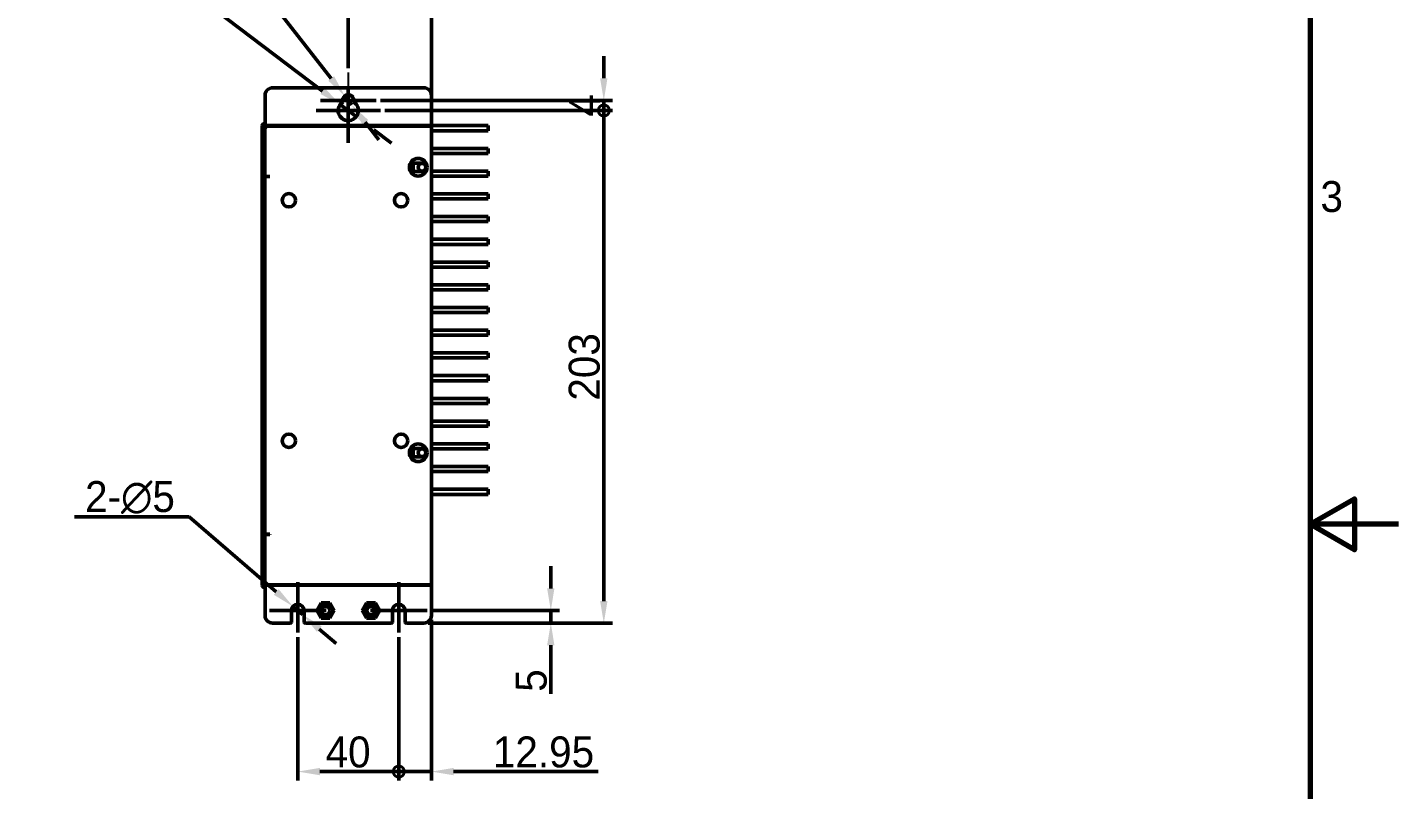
# Model space of a CAD drawing. Header units: millimetres. Extents: x 0 to 1863, y -9 to 1040.
# Drawn here: x 927 to 1470, y 415 to 717 of the extents above; entities that cross this region are included whole.
import ezdxf

# ---------------------------------------------------------------- set-up
doc = ezdxf.new("R2010")
doc.units = ezdxf.units.MM
doc.header["$LTSCALE"] = 3.5
doc.layers.get('0').update_dxf_attribs({"lineweight": 25})
for name, color, linetype, lineweight in [('경계(ISO)', 7, 'Continuous', 70), ('외형선(ISO)', 7, 'Continuous', 50), ('제목(ISO)', 7, 'Continuous', 50)]:
    doc.layers.add(name, color=color, linetype=linetype, lineweight=lineweight)
doc.layers.add('중심 표식(ISO)', color=3, linetype='Continuous', lineweight=25, true_color=0x00ff00)
doc.styles.get("Standard").update_dxf_attribs({"font": ''})
doc.styles.add('레이블 텍스트 (ISO)', font='')
doc.styles.get('Standard').set_extended_font_data('Gulim')
doc.styles.get('레이블 텍스트 (ISO)').set_extended_font_data('Gulim')
doc.dimstyles.new('기본값 (ISO)', dxfattribs={"dimscale": 3.5, "dimtxt": 3.5, "dimasz": 2.5, "dimexe": 1, "dimexo": 0.5, "dimgap": 0.4, "dimtad": 1, "dimtoh": 1, "dimdsep": 46, "dimtxsty": '레이블 텍스트 (ISO)', "dimcen": 0.09, "dimdle": 10, "dimclrd": 256, "dimclre": 256, "dimclrt": 6, "dimazin": 2, "dimtfac": 0.714286, "dimtmove": 0, "dimatfit": 3, "dimfxl": 1, "dimtolj": 1, "dimtzin": 0, "dimlwd": -1, "dimlwe": -1, "dimarcsym": 0})

# ---------------------------------------------------------------- blocks, each defined once
blk = doc.blocks.new('경계 Default Border')
at = {"layer": '경계(ISO)', "flags": 128}
for points in [[(10, 10), (10, 287), (410, 287), (410, 10), (10, 10)], [(420, 148.5), (410, 148.5), (415, 151.39), (415, 145.61), (410, 148.5)]]:
    blk.add_lwpolyline(points, dxfattribs=at)
at = {"layer": '경계(ISO)', "insert": (411.16, 183.79), "char_height": 3.5, "attachment_point": 7}
blk.add_mtext('3', dxfattribs=at)
blk = doc.blocks.new('*D19')
at = {"layer": 'Defpoints', "color": 0}
for p in [(1085.27, 485.62), (1134.23, 485.62), (1083.97, 480.62)]:
    blk.add_point(p, dxfattribs=at)
at = {"layer": '제목(ISO)'}
for p, q in [((1134.23, 494.37), (1134.23, 503.12)), ((1087.02, 485.62), (1137.73, 485.62)), ((1134.23, 480.62), (1134.23, 485.62)), ((1085.72, 480.62), (1137.73, 480.62)), ((1134.23, 471.87), (1134.23, 452.67))]:
    blk.add_line(p, q, dxfattribs=at)
for points in [[(1132.77, 494.37), (1135.68, 494.37), (1134.23, 485.62)], [(1135.68, 471.87), (1132.77, 471.87), (1134.23, 480.62)]]:
    blk.add_solid(points, dxfattribs=at)
at = {"layer": '제목(ISO)', "color": 0, "insert": (1126.55, 457.9), "char_height": 12.25, "attachment_point": 5, "rotation": 90, "style": '레이블 텍스트 (ISO)'}
blk.add_mtext('\\A1;5', dxfattribs=at)
blk = doc.blocks.new('_DotSmall')
at = {"color": 0, "linetype": 'ByBlock', "const_width": 0.5}
blk.add_lwpolyline([(-0.0625, 0, 1), (0.0625, 0, 1)], format="xyb", close=True, dxfattribs=at)
blk = doc.blocks.new('*D20')
at = {"layer": 'Defpoints', "color": 0}
for p in [(1066.77, 683.62), (1155.23, 683.62), (1083.97, 480.62)]:
    blk.add_point(p, dxfattribs=at)
at = {"layer": '제목(ISO)'}
for p, q in [((1068.52, 683.62), (1158.73, 683.62)), ((1155.23, 489.37), (1155.23, 683.62)), ((1085.72, 480.62), (1158.73, 480.62))]:
    blk.add_line(p, q, dxfattribs=at)
blk.add_solid([(1153.77, 489.37), (1156.68, 489.37), (1155.23, 480.62)], dxfattribs=at)
at = {"layer": '제목(ISO)', "linetype": 'ByBlock', "xscale": 8.75, "yscale": 8.75, "zscale": 8.75, "rotation": 90}
blk.add_blockref('_DotSmall', (1155.23, 683.62), dxfattribs=at)
at = {"layer": '제목(ISO)', "color": 0, "insert": (1147.55, 582.09), "char_height": 12.25, "attachment_point": 5, "rotation": 90, "style": '레이블 텍스트 (ISO)'}
blk.add_mtext('\\A1;203', dxfattribs=at)
blk = doc.blocks.new('*D21')
at = {"layer": 'Defpoints', "color": 0}
for p in [(1065.02, 687.62), (1155.23, 687.62), (1066.77, 683.62)]:
    blk.add_point(p, dxfattribs=at)
at = {"layer": '제목(ISO)'}
for p, q in [((1155.23, 696.37), (1155.23, 705.12)), ((1066.77, 687.62), (1158.73, 687.62)), ((1155.23, 683.62), (1155.23, 687.62)), ((1068.52, 683.62), (1158.73, 683.62)), ((1155.23, 683.62), (1155.23, 674.87))]:
    blk.add_line(p, q, dxfattribs=at)
blk.add_solid([(1153.77, 696.37), (1156.68, 696.37), (1155.23, 687.62)], dxfattribs=at)
at = {"layer": '제목(ISO)', "linetype": 'ByBlock', "xscale": 8.75, "yscale": 8.75, "zscale": 8.75, "rotation": 90}
blk.add_blockref('_DotSmall', (1155.23, 683.62), dxfattribs=at)
at = {"layer": '제목(ISO)', "color": 0, "insert": (1147.54, 685.62), "char_height": 12.25, "attachment_point": 5, "rotation": 90, "style": '레이블 텍스트 (ISO)'}
blk.add_mtext('\\A1;4', dxfattribs=at)
blk = doc.blocks.new('*D22')
at = {"layer": 'Defpoints', "color": 0}
for p in [(1034.02, 476.87), (1074.02, 476.87), (1074.02, 421.84)]:
    blk.add_point(p, dxfattribs=at)
at = {"layer": '제목(ISO)'}
for p, q in [((1034.02, 475.12), (1034.02, 418.34)), ((1074.02, 475.12), (1074.02, 418.34)), ((1042.77, 421.84), (1074.02, 421.84))]:
    blk.add_line(p, q, dxfattribs=at)
blk.add_solid([(1042.77, 423.3), (1042.77, 420.38), (1034.02, 421.84)], dxfattribs=at)
at = {"layer": '제목(ISO)', "linetype": 'ByBlock', "xscale": 8.75, "yscale": 8.75, "zscale": 8.75}
blk.add_blockref('_DotSmall', (1074.02, 421.84), dxfattribs=at)
at = {"layer": '제목(ISO)', "color": 0, "insert": (1053.95, 429.53), "char_height": 12.25, "attachment_point": 5, "style": '레이블 텍스트 (ISO)'}
blk.add_mtext('\\A1;40', dxfattribs=at)
blk = doc.blocks.new('*D23')
at = {"layer": 'Defpoints', "color": 0}
for p in [(1086.97, 483.62), (1074.02, 476.87), (1086.97, 421.84)]:
    blk.add_point(p, dxfattribs=at)
at = {"layer": '제목(ISO)'}
for p, q in [((1086.97, 481.87), (1086.97, 418.34)), ((1074.02, 475.12), (1074.02, 418.34)), ((1074.02, 421.84), (1065.27, 421.84)), ((1074.02, 421.84), (1086.97, 421.84)), ((1095.72, 421.84), (1153.05, 421.84))]:
    blk.add_line(p, q, dxfattribs=at)
blk.add_solid([(1095.72, 423.3), (1095.72, 420.38), (1086.97, 421.84)], dxfattribs=at)
at = {"layer": '제목(ISO)', "linetype": 'ByBlock', "xscale": 8.75, "yscale": 8.75, "zscale": 8.75}
blk.add_blockref('_DotSmall', (1074.02, 421.84), dxfattribs=at)
at = {"layer": '제목(ISO)', "color": 0, "insert": (1131.35, 429.54), "char_height": 12.25, "attachment_point": 5, "style": '레이블 텍스트 (ISO)'}
blk.add_mtext('\\A1;12.95', dxfattribs=at)
blk = doc.blocks.new('*D24')
at = {"layer": 'Defpoints', "color": 0}
for p in [(1086.97, 733.62), (1054.02, 698.62), (1086.97, 677.42)]:
    blk.add_point(p, dxfattribs=at)
at = {"layer": '제목(ISO)'}
for p, q in [((1054.02, 700.37), (1054.02, 737.12)), ((1062.77, 733.62), (1078.22, 733.62)), ((1086.97, 679.17), (1086.97, 737.12))]:
    blk.add_line(p, q, dxfattribs=at)
for points in [[(1062.77, 735.08), (1062.77, 732.16), (1054.02, 733.62)], [(1078.22, 732.16), (1078.22, 735.08), (1086.97, 733.62)]]:
    blk.add_solid(points, dxfattribs=at)
at = {"layer": '제목(ISO)', "color": 0, "insert": (1070.49, 741.3), "char_height": 12.25, "attachment_point": 5, "style": '레이블 텍스트 (ISO)'}
blk.add_mtext('\\A1;32.95', dxfattribs=at)
blk = doc.blocks.new('*D25')
at = {"layer": 'Defpoints', "color": 0}
for p in [(1052.64, 689.4), (1055.4, 685.85)]:
    blk.add_point(p, dxfattribs=at)
at = {"layer": '제목(ISO)'}
for p, q in [((963.32, 753.95), (1002.36, 753.95)), ((1047.26, 696.3), (1002.36, 753.95)), ((1055.4, 685.85), (1052.64, 689.4)), ((1060.78, 678.94), (1066.15, 672.04))]:
    blk.add_line(p, q, dxfattribs=at)
for points in [[(1046.11, 695.4), (1048.41, 697.2), (1052.64, 689.4)], [(1061.93, 679.84), (1059.63, 678.05), (1055.4, 685.85)]]:
    blk.add_solid(points, dxfattribs=at)
at = {"layer": '제목(ISO)', "color": 0, "insert": (982.14, 761.64), "char_height": 12.25, "attachment_point": 5, "style": '레이블 텍스트 (ISO)'}
blk.add_mtext('\\A1;∅4.5', dxfattribs=at)
blk = doc.blocks.new('*D26')
at = {"layer": 'Defpoints', "color": 0}
for p in [(1050.83, 686.03), (1057.21, 681.21)]:
    blk.add_point(p, dxfattribs=at)
at = {"layer": '제목(ISO)'}
for p, q in [((977.44, 723.35), (1001.49, 723.35)), ((1043.85, 691.31), (1001.49, 723.35)), ((1057.21, 681.21), (1050.83, 686.03)), ((1064.19, 675.93), (1071.17, 670.65))]:
    blk.add_line(p, q, dxfattribs=at)
for points in [[(1042.97, 690.15), (1044.73, 692.48), (1050.83, 686.03)], [(1065.07, 677.09), (1063.31, 674.77), (1057.21, 681.21)]]:
    blk.add_solid(points, dxfattribs=at)
at = {"layer": '제목(ISO)', "color": 0, "insert": (988.76, 731.03), "char_height": 12.25, "attachment_point": 5, "style": '레이블 텍스트 (ISO)'}
blk.add_mtext('\\A1;∅8', dxfattribs=at)
blk = doc.blocks.new('*D27')
at = {"layer": 'Defpoints', "color": 0}
for p in [(1032.12, 487.25), (1035.91, 483.99)]:
    blk.add_point(p, dxfattribs=at)
at = {"layer": '제목(ISO)'}
for p, q in [((945.58, 522.67), (990.96, 522.67)), ((1025.49, 492.96), (990.96, 522.67)), ((1035.91, 483.99), (1032.12, 487.25)), ((1042.55, 478.28), (1049.18, 472.58))]:
    blk.add_line(p, q, dxfattribs=at)
for points in [[(1024.54, 491.85), (1026.44, 494.07), (1032.12, 487.25)], [(1043.5, 479.39), (1041.6, 477.18), (1035.91, 483.99)]]:
    blk.add_solid(points, dxfattribs=at)
at = {"layer": '제목(ISO)', "color": 0, "insert": (967.57, 530.35), "char_height": 12.25, "attachment_point": 5, "style": '레이블 텍스트 (ISO)'}
blk.add_mtext('\\A1;\\fGulim|b0|i0;2-∅5', dxfattribs=at)

msp = doc.modelspace()

# ---------------------------------------------------------------- linework, layer by layer
at = {"layer": '외형선(ISO)'}
for p, q in [((1024.0692, 692.6218), (1083.9692, 692.6218)), ((1021.0692, 679.1218), (1021.0692, 689.6218)), ((1086.9692, 689.6218), (1086.9692, 679.1218)), ((1021.0692, 679.1218), (1021.0692, 677.6218)), ((1086.9692, 677.6218), (1086.9692, 679.1218)), ((1019.9692, 495.7218), (1019.9692, 677.5218)), ((1021.9692, 677.5218), (1020.9692, 677.5218)), ((1020.9692, 495.7218), (1020.9692, 677.5218)), ((1020.9692, 657.5218), (1020.9692, 676.4218)), ((1021.0692, 677.6218), (1086.9692, 677.6218)), ((1072.8075, 677.5218), (1021.9692, 677.5218)), ((1021.9692, 677.4218), (1085.4692, 677.4218)), ((1072.8075, 677.4218), (1072.8075, 677.6216)), ((1072.8075, 677.6216), (1074.4092, 677.6216)), ((1074.4092, 677.6216), (1074.4092, 677.4218)), ((1079.6692, 677.5218), (1074.4092, 677.5218)), ((1079.5692, 677.4218), (1079.7692, 677.6218)), ((1086.9692, 677.4218), (1085.4692, 677.4218)), ((1109.4692, 677.6218), (1086.9692, 677.6218)), ((1086.9692, 677.4218), (1086.9692, 495.8218)), ((1086.9692, 675.6218), (1109.4692, 675.6218)), ((1109.4692, 675.6218), (1109.4692, 677.6218)), ((1109.4692, 668.6218), (1086.9692, 668.6218)), ((1109.4692, 666.6218), (1109.4692, 668.6218)), ((1078.9692, 663.2869), (1078.9692, 663.2218)), ((1079.4692, 659.5218), (1079.4692, 662.7218)), ((1079.4692, 662.7218), (1083.9692, 662.7218)), ((1079.7692, 659.5218), (1079.7692, 662.7218)), ((1086.9692, 666.6218), (1109.4692, 666.6218)), ((1020.9692, 657.5218), (1022.9692, 657.5218)), ((1022.4692, 657.4218), (1020.9692, 657.4218)), ((1022.9692, 657.4218), (1022.4692, 657.4218)), ((1022.9692, 657.5218), (1022.9692, 657.4218)), ((1078.9692, 659.0218), (1078.9692, 658.9567)), ((1083.9692, 659.5218), (1079.4692, 659.5218)), ((1109.4692, 659.6218), (1086.9692, 659.6218)), ((1086.9692, 657.6218), (1109.4692, 657.6218)), ((1109.4692, 657.6218), (1109.4692, 659.6218)), ((1109.4692, 650.6218), (1086.9692, 650.6218)), ((1086.9692, 648.6218), (1109.4692, 648.6218)), ((1109.4692, 648.6218), (1109.4692, 650.6218)), ((1109.4692, 641.6218), (1086.9692, 641.6218)), ((1109.4692, 639.6218), (1109.4692, 641.6218)), ((1086.9692, 639.6218), (1109.4692, 639.6218)), ((1109.4692, 632.6218), (1086.9692, 632.6218)), ((1086.9692, 630.6218), (1109.4692, 630.6218)), ((1109.4692, 630.6218), (1109.4692, 632.6218)), ((1109.4692, 623.6218), (1086.9692, 623.6218)), ((1086.9692, 621.6218), (1109.4692, 621.6218)), ((1109.4692, 621.6218), (1109.4692, 623.6218)), ((1109.4692, 614.6218), (1086.9692, 614.6218)), ((1109.4692, 612.6218), (1109.4692, 614.6218)), ((1086.9692, 612.6218), (1109.4692, 612.6218)), ((1109.4692, 605.6218), (1086.9692, 605.6218)), ((1086.9692, 603.6218), (1109.4692, 603.6218)), ((1109.4692, 603.6218), (1109.4692, 605.6218)), ((1109.4692, 596.6218), (1086.9692, 596.6218)), ((1086.9692, 594.6218), (1109.4692, 594.6218)), ((1109.4692, 594.6218), (1109.4692, 596.6218)), ((1109.4692, 587.6218), (1086.9692, 587.6218)), ((1109.4692, 585.6218), (1109.4692, 587.6218)), ((1086.9692, 585.6218), (1109.4692, 585.6218)), ((1109.4692, 578.6218), (1086.9692, 578.6218)), ((1086.9692, 576.6218), (1109.4692, 576.6218)), ((1109.4692, 576.6218), (1109.4692, 578.6218)), ((1109.4692, 569.6218), (1086.9692, 569.6218)), ((1086.9692, 567.6218), (1109.4692, 567.6218)), ((1109.4692, 567.6218), (1109.4692, 569.6218)), ((1109.4692, 560.6218), (1086.9692, 560.6218)), ((1109.4692, 558.6218), (1109.4692, 560.6218)), ((1086.9692, 558.6218), (1109.4692, 558.6218)), ((1078.9692, 550.2869), (1078.9692, 550.2218)), ((1079.4692, 546.5218), (1079.4692, 549.7218)), ((1079.4692, 549.7218), (1083.9692, 549.7218)), ((1079.7692, 546.5218), (1079.7692, 549.7218)), ((1109.4692, 551.6218), (1086.9692, 551.6218)), ((1086.9692, 549.6218), (1109.4692, 549.6218)), ((1109.4692, 549.6218), (1109.4692, 551.6218)), ((1078.9692, 546.0218), (1078.9692, 545.9567)), ((1083.9692, 546.5218), (1079.4692, 546.5218)), ((1109.4692, 542.6218), (1086.9692, 542.6218)), ((1086.9692, 540.6218), (1109.4692, 540.6218)), ((1109.4692, 540.6218), (1109.4692, 542.6218)), ((1109.4692, 533.6218), (1086.9692, 533.6218)), ((1109.4692, 531.6218), (1109.4692, 533.6218)), ((1086.9692, 531.6218), (1109.4692, 531.6218)), ((1020.9692, 515.8218), (1022.4692, 515.8218)), ((1020.9692, 496.8218), (1020.9692, 515.7218)), ((1022.9692, 515.7218), (1020.9692, 515.7218)), ((1022.4692, 515.8218), (1022.9692, 515.8218)), ((1022.9692, 515.8218), (1022.9692, 515.7218)), ((1021.9692, 495.7218), (1020.9692, 495.7218)), ((1086.9692, 495.6218), (1021.0692, 495.6218)), ((1021.0692, 495.6218), (1021.0692, 494.1218)), ((1085.4692, 495.8218), (1021.9692, 495.8218)), ((1069.1892, 495.7218), (1021.9692, 495.7218)), ((1069.1359, 495.8218), (1069.2426, 495.6218)), ((1077.3692, 495.8218), (1077.3692, 495.6218)), ((1078.5192, 495.8218), (1078.5192, 495.6218)), ((1086.4692, 495.7218), (1078.5192, 495.7218)), ((1085.4692, 495.8218), (1086.9692, 495.8218)), ((1086.9692, 494.1218), (1086.9692, 495.6218)), ((1021.0692, 483.6218), (1021.0692, 494.1218)), ((1086.9692, 494.1218), (1086.9692, 483.6218)), ((1031.5192, 481.1218), (1031.5192, 485.6218)), ((1036.5192, 485.6218), (1036.5192, 481.1218)), ((1041.5551, 485.6218), (1043.2872, 488.6218)), ((1043.2872, 482.6218), (1041.5551, 485.6218)), ((1043.2872, 488.6218), (1046.7513, 488.6218)), ((1046.7513, 488.6218), (1048.4833, 485.6218)), ((1048.4833, 485.6218), (1046.7513, 482.6218)), ((1059.5551, 485.6218), (1061.2872, 488.6218)), ((1061.2872, 482.6218), (1059.5551, 485.6218)), ((1061.2872, 488.6218), (1064.7513, 488.6218)), ((1064.7513, 488.6218), (1066.4833, 485.6218)), ((1066.4833, 485.6218), (1064.7513, 482.6218)), ((1071.5192, 481.1218), (1071.5192, 485.6218)), ((1076.5192, 485.6218), (1076.5192, 481.1218)), ((1031.0192, 480.6218), (1024.0692, 480.6218)), ((1071.0192, 480.6218), (1037.0192, 480.6218)), ((1046.7513, 482.6218), (1043.2872, 482.6218)), ((1064.7513, 482.6218), (1061.2872, 482.6218)), ((1083.9692, 480.6218), (1077.0192, 480.6218))]:
    msp.add_line(p, q, dxfattribs=at)
for centre, radius in [((1081.7192, 661.1218), 3.5), ((1083.2192, 661.1218), 1.5), ((1030.5192, 648.0718), 2.65), ((1030.5192, 648.0718), 2.65), ((1074.9692, 648.0718), 2.65), ((1074.9692, 648.0718), 2.65), ((1030.5192, 552.8218), 2.65), ((1030.5192, 552.8218), 2.65), ((1074.9692, 552.8218), 2.65), ((1074.9692, 552.8218), 2.65), ((1081.7192, 548.1218), 3.5), ((1083.2192, 548.1218), 1.5), ((1045.0192, 485.6218), 2.65), ((1045.0192, 485.6218), 1.65), ((1063.0192, 485.6218), 2.65), ((1063.0192, 485.6218), 1.65)]:
    msp.add_circle(centre, radius, dxfattribs=at)
for centre, radius, start, end in [((1024.0692, 689.6218), 3, 90, 180), ((1054.0192, 687.6218), 2.25, 343.665177, 196.334823), ((1083.9692, 689.6218), 3, 0, 90), ((1054.0192, 683.6218), 4, 122.669646, 57.330354), ((1021.0692, 677.5218), 1.1, 90, 180), ((1021.0692, 677.5218), 0.1, 90, 180), ((1021.9692, 676.4218), 1, 90, 180), ((1079.4692, 663.2218), 0.5, 180, 270), ((1083.9692, 661.1218), 1.6, 50.005929, 90), ((1079.4692, 659.0218), 0.5, 90, 180), ((1083.9692, 661.1218), 1.6, 270, 309.994071), ((1079.4692, 550.2218), 0.5, 180, 270), ((1083.9692, 548.1218), 1.6, 50.005929, 90), ((1079.4692, 546.0218), 0.5, 90, 180), ((1083.9692, 548.1218), 1.6, 270, 309.994071), ((1021.0692, 495.7218), 1.1, 180, 270), ((1021.9692, 496.8218), 1, 180, 270), ((1021.0692, 495.7218), 0.1, 180, 270), ((1086.4692, 496.2218), 0.5, 270, 306.869898), ((1024.0692, 483.6218), 3, 180, 270), ((1034.0192, 485.6218), 2.5, 0, 180), ((1074.0192, 485.6218), 2.5, 0, 180), ((1083.9692, 483.6218), 3, 270, 0), ((1031.0192, 481.1218), 0.5, 270, 0), ((1037.0192, 481.1218), 0.5, 180, 270), ((1071.0192, 481.1218), 0.5, 270, 0), ((1077.0192, 481.1218), 0.5, 180, 270)]:
    msp.add_arc(centre, radius, start, end, dxfattribs=at)
msp.add_rational_spline([(1080.1834, 677.6218), (1080.1092, 677.5168), (1080.0498, 677.4218)], [13.5447834896, 13.9743732494, 14.3381758013], degree=2, dxfattribs=at)
at = {"layer": '제목(ISO)', "color": 0}
for p, q in [((1054.0192, 692.3718), (1054.0192, 670.8718)), ((1065.0192, 687.6218), (1043.0192, 687.6218)), ((1066.7692, 683.6218), (1041.2692, 683.6218)), ((1034.0192, 496.8718), (1034.0192, 476.8718)), ((1074.0192, 496.8718), (1074.0192, 476.8718)), ((1045.2692, 485.6218), (1022.7692, 485.6218)), ((1085.2692, 485.6218), (1062.7692, 485.6218))]:
    msp.add_line(p, q, dxfattribs=at)
at = {"layer": '중심 표식(ISO)'}
msp.add_line((1054.0192, 698.6218), (1054.0192, 678.8718), dxfattribs=at)

# ---------------------------------------------------------------- block references
at = {"xscale": 3.5, "yscale": 3.5, "zscale": 3.5}
msp.add_blockref('경계 Default Border', (0, 0), dxfattribs=at)

# ---------------------------------------------------------------- dimensions: what is measured, and where the dimension line sits
at = {"layer": '제목(ISO)', "color": 0}
for p1, p2, picture, middle in [((1055.4018, 685.8467), (1052.6367, 689.3969), '*D25', (982.1394, 753.953)), ((1057.2096, 681.209), (1050.8289, 686.0346), '*D26', (988.7625, 723.3522))]:
    dim = msp.add_diameter_dim_2p(p1=p1, p2=p2, dimstyle='기본값 (ISO)', override={"dimgap": 0.4, "dimtih": 1, "dimdec": 2, "dimlfac": 1, "dimclrt": 0, "dimtol": 0, "dimlim": 0, "dimtp": 0, "dimtm": 0, "dimtdec": 2, "dimatfit": 2}, dxfattribs=at)
    dim.commit()
    dim.dimension.update_dxf_attribs({"geometry": picture, "text_midpoint": middle, "dimtype": 163})
for base, p1, p2, angle, override, picture, middle in [((1086.9692, 733.6218), (1054.0192, 698.6218), (1086.9692, 677.4218), 180, {"dimgap": 0.4, "dimtoh": 0, "dimdec": 2, "dimclrt": 0, "dimtol": 0, "dimlim": 0, "dimtp": 0, "dimtm": 0, "dimtdec": 2, "dimtofl": 0, "dimatfit": 1}, '*D24', (1070.4942, 733.6218)), ((1155.2257, 687.6218), (1066.7692, 683.6218), (1065.0192, 687.6218), 90, {"dimgap": 0.4, "dimtoh": 0, "dimdec": 2, "dimblk1": 'DotSmall', "dimsah": 1, "dimdle": 0, "dimclrt": 0, "dimtol": 0, "dimlim": 0, "dimtp": 0, "dimtm": 0, "dimtdec": 2, "dimtofl": 1, "dimatfit": 1}, '*D21', (1155.2257, 685.6218)), ((1155.2257, 683.6218), (1083.9692, 480.6218), (1066.7692, 683.6218), 90, {"dimgap": 0.4, "dimtoh": 0, "dimdec": 2, "dimblk2": 'DotSmall', "dimsah": 1, "dimdle": 0, "dimclrt": 0, "dimtol": 0, "dimlim": 0, "dimtp": 0, "dimtm": 0, "dimtdec": 2, "dimtofl": 0, "dimatfit": 1}, '*D20', (1155.2257, 582.0868)), ((1134.2257, 485.6218), (1083.9692, 480.6218), (1085.2692, 485.6218), 90, {"dimgap": 0.4, "dimtoh": 0, "dimdec": 2, "dimclrt": 0, "dimtol": 0, "dimlim": 0, "dimtp": 0, "dimtm": 0, "dimtdec": 2, "dimtofl": 1, "dimatfit": 1}, '*D19', (1134.2257, 457.8967)), ((1086.9692, 421.8415), (1074.0192, 476.8718), (1086.9692, 483.6218), 180, {"dimgap": 0.4, "dimtoh": 0, "dimdec": 2, "dimblk1": 'DotSmall', "dimsah": 1, "dimdle": 0, "dimclrt": 0, "dimtol": 0, "dimlim": 0, "dimtp": 0, "dimtm": 0, "dimtdec": 2, "dimtofl": 1, "dimatfit": 1}, '*D23', (1131.3465, 421.8415)), ((1074.0192, 421.8415), (1034.0192, 476.8718), (1074.0192, 476.8718), 180, {"dimgap": 0.4, "dimtoh": 0, "dimdec": 2, "dimblk2": 'DotSmall', "dimsah": 1, "dimdle": 0, "dimclrt": 0, "dimtol": 0, "dimlim": 0, "dimtp": 0, "dimtm": 0, "dimtdec": 2, "dimtofl": 0, "dimatfit": 1}, '*D22', (1053.9492, 421.8415))]:
    dim = msp.add_linear_dim(base=base, p1=p1, p2=p2, angle=angle, dimstyle='기본값 (ISO)', override=override, dxfattribs=at)
    dim.commit()
    dim.dimension.update_dxf_attribs({"geometry": picture, "text_midpoint": middle, "dimtype": 160})
dim = msp.add_diameter_dim_2p(p1=(1035.9142, 483.9911), p2=(1032.1242, 487.2524), text='\\fGulim|b0|i0;2-<>', dimstyle='기본값 (ISO)', override={"dimgap": 0.4, "dimtih": 1, "dimdec": 2, "dimlfac": 1, "dimclrt": 0, "dimtol": 0, "dimlim": 0, "dimtp": 0, "dimtm": 0, "dimtdec": 2, "dimatfit": 2}, dxfattribs=at)
dim.commit()
dim.dimension.update_dxf_attribs({"geometry": '*D27', "text_midpoint": (967.5713, 522.6725), "dimtype": 163})

doc.saveas('drawing.dxf')
